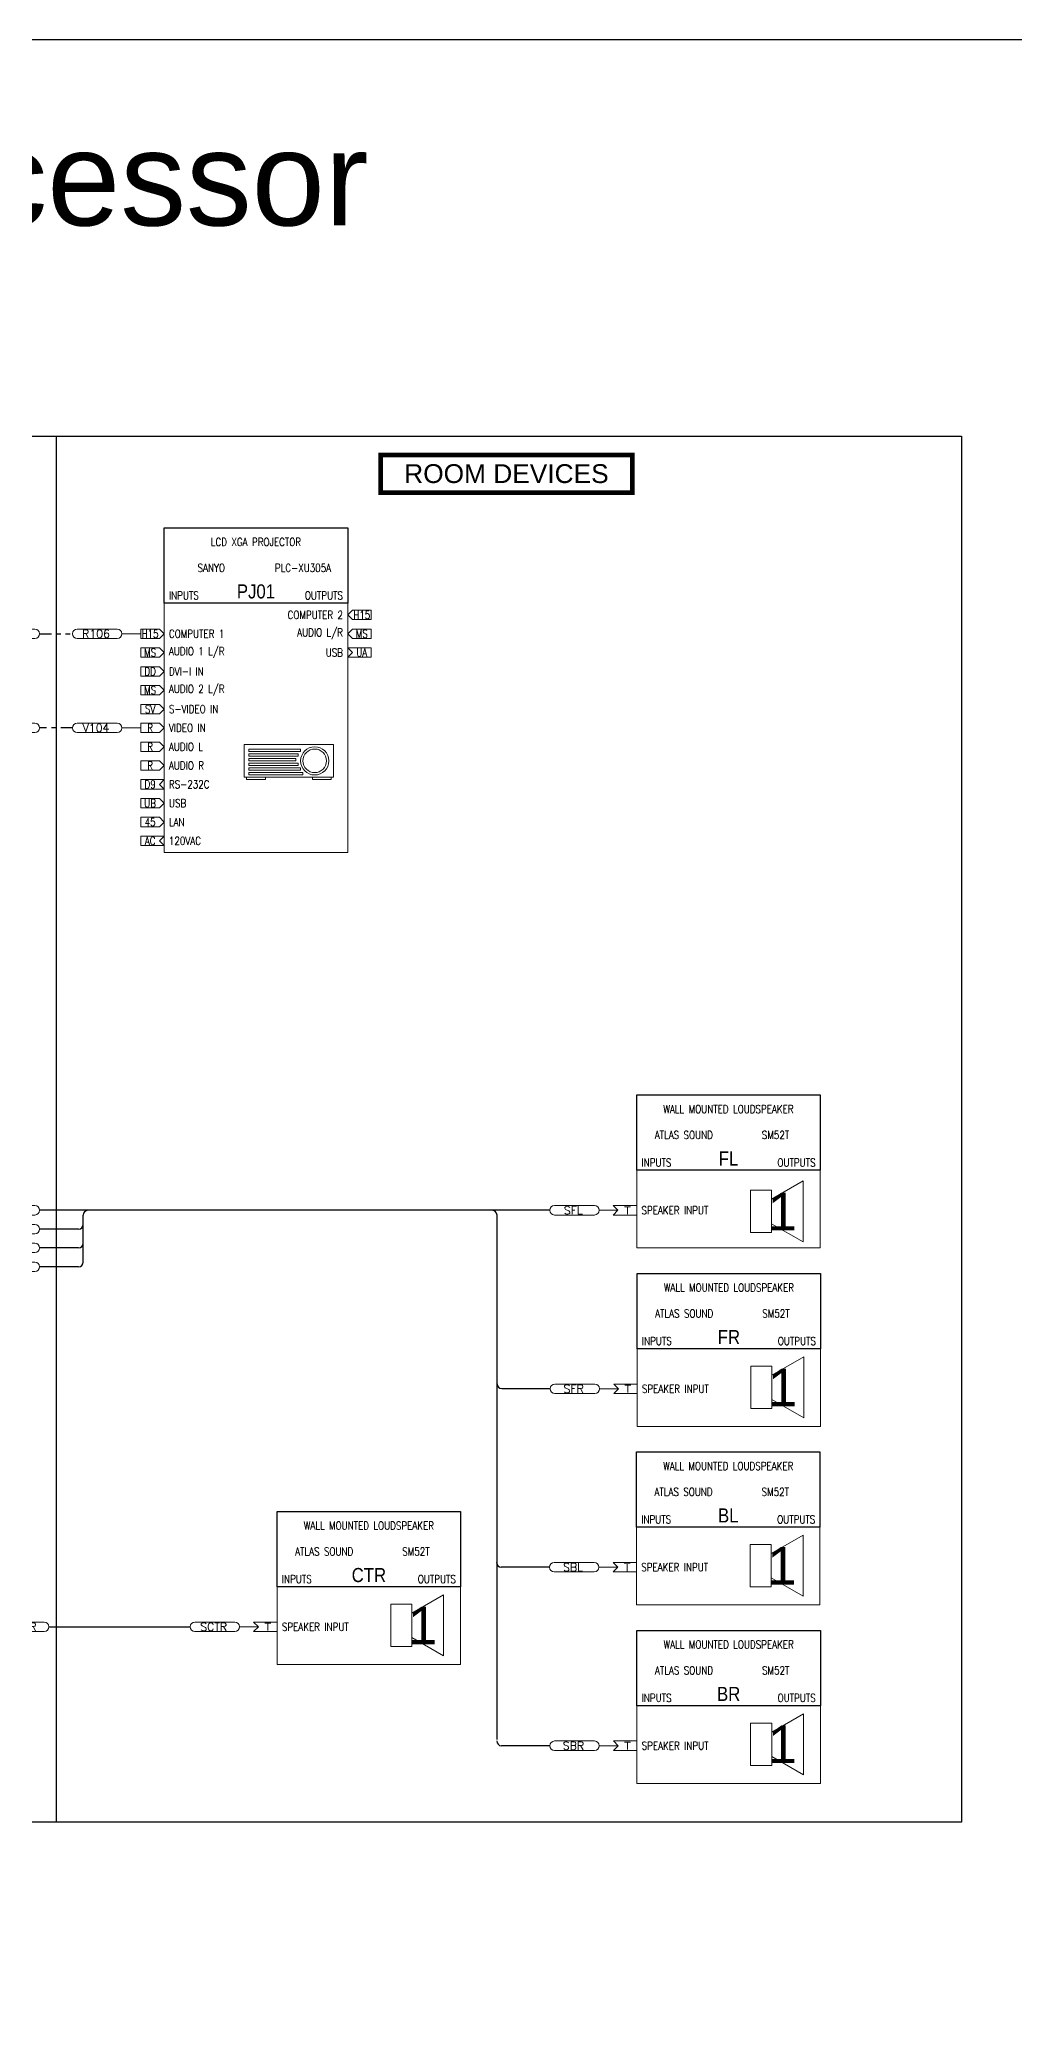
# Model space of a CAD drawing. Header units: inches. Extents: x -21 to 1517, y -4 to 60.
# Drawn here: x 62.45 to 83.18, y 17.45 to 59.5 of the extents above; entities that cross this region are included whole.
import ezdxf
from ezdxf.enums import TextEntityAlignment as Align

# ---------------------------------------------------------------- set-up
doc = ezdxf.new("R2010")
doc.units = ezdxf.units.IN
doc.header["$MEASUREMENT"] = 0
for name, pattern in [('5LVL-VID', [0.625, 0.25, -0.0625, 0, -0.0625, 0, -0.0625, 0, -0.0625, 0, -0.0625, 0, -0.0625]), ('ANA-AUD', [0.5, 0.25, 0.25]), ('COMP-VID', [0.375, 0.25, -0.0625, 0, -0.0625]), ('PHANTOM2', [1.25, 0.625, -0.125, 0.125, -0.125, 0.125, -0.125])]:
    doc.linetypes.add(name, pattern=pattern)
doc.layers.get('0').update_dxf_attribs({"lineweight": 20})
doc.layers.add('_EQ-BoundaryLines', color=4, linetype='PHANTOM2', lineweight=80)
for name, color, linetype in [('AUDIO', 1, 'Continuous'), ('AUDIO WIRENUMBER', 7, 'Continuous'), ('CONNECTORS', 7, 'Continuous'), ('DEVICES', 7, 'Continuous'), ('RACKS', 7, 'Continuous'), ('SIG_AUDIO_ANALOG', 1, 'ANA-AUD'), ('SIG_RGBHV', 3, '5LVL-VID'), ('SIG_VIDEO', 3, 'COMP-VID'), ('TEXT', 4, 'Continuous'), ('VIDEO', 3, 'Continuous'), ('VIDEO WIRENUMBER', 7, 'Continuous'), ('WIRE NUMBER', 7, 'Continuous')]:
    doc.layers.add(name, color=color, linetype=linetype)
doc.styles.add('ARIAL', font='arial.ttf')
doc.styles.add('DZ', font='arial.ttf', dxfattribs={"height": 0.6})
doc.styles.add('ROMANS', font='romans.shx', dxfattribs={"width": 0.8})
doc.styles.get("Standard").update_dxf_attribs({"font": 'romans.shx'})
doc.styles.add('VSI', font='arial.ttf', dxfattribs={"width": 0.85})

# ---------------------------------------------------------------- blocks, each defined once
blk = doc.blocks.new('F_SYMBOL_PROJECTOR')
at = {"layer": 'DEVICES', "lineweight": 20, "ltscale": 0.02}
for points in [[(-1, 0.35), (0.9, 0.35), (0.9, -0.35), (-1, -0.35)], [(-0.9, 0.25), (0.2, 0.25), (0.2, 0.2), (-0.9, 0.2)], [(-0.9, 0.15), (0.15, 0.15), (0.15, 0.1), (-0.9, 0.1)], [(-0.9, 0.05), (0.1, 0.05), (0.1, 0), (-0.9, 0)], [(-0.95, -0.35), (-0.55, -0.35), (-0.55, -0.4), (-0.95, -0.4)], [(-0.9, -0.05), (0.15, -0.05), (0.15, -0.1), (-0.9, -0.1)], [(-0.9, -0.15), (0.2, -0.15), (0.2, -0.2), (-0.9, -0.2)], [(-0.9, -0.25), (0.25, -0.25), (0.25, -0.3), (-0.9, -0.3)], [(0.85, -0.35), (0.45, -0.35), (0.45, -0.4), (0.85, -0.4)]]:
    blk.add_lwpolyline(points, close=True, dxfattribs=at)
for radius in [0.3, 0.25]:
    blk.add_circle((0.5, 0), radius, dxfattribs=at)
blk = doc.blocks.new('DEVICE HEADER')
at = {"layer": 'DEVICES', "ltscale": 0.5}
blk.add_lwpolyline([(0, 1.6), (3.9, 1.6), (3.9, 0), (0, 0)], close=True, dxfattribs=at)
at = {"layer": 'DEVICES', "ltscale": 0.5, "style": 'VSI', "width": 0.85}
blk.add_attdef('IDXX', text='', height=0.3, dxfattribs=at).set_placement((1.95, 0.25), align=Align.MIDDLE_CENTER)
at = {"layer": 'TEXT', "lineweight": 5, "ltscale": 0.02, "insert": (0.1, 0.25), "char_height": 0.17, "width": 1.85, "attachment_point": 1, "style": 'ROMANS'}
blk.add_mtext('{\\Fromans|c0;\\W0.8;INPUTS}', dxfattribs=at)
at = {"layer": 'TEXT', "lineweight": 5, "ltscale": 0.02, "insert": (3.8, 0.25), "char_height": 0.17, "width": 1.85, "attachment_point": 3}
blk.add_mtext('{\\Fromans|c0;\\W0.8;OUTPUTS}', dxfattribs=at)
at = {"layer": 'TEXT', "ltscale": 0.5, "style": 'ROMANS', "width": 0.8}
for tag, p in [('DESCRIPTION', (1.95, 1.3)), ('MAKE', (1, 0.75)), ('MODEL', (2.95, 0.75))]:
    blk.add_attdef(tag, text='', height=0.17, dxfattribs=at).set_placement(p, align=Align.MIDDLE_CENTER)
blk = doc.blocks.new('F_CONN_MALE OUT RIGHT')
at = {"lineweight": 20, "ltscale": 0.02}
for p, q in [((0, 0), (0.1, 0.1)), ((0.1, -0.1), (0, 0))]:
    blk.add_line(p, q, dxfattribs=at)
at = {"lineweight": 5, "ltscale": 0.02}
for p, q in [((0.5, 0.1), (0.1, 0.1)), ((0.5, 0.1), (0.5, -0.1)), ((0.1, -0.1), (0.5, -0.1))]:
    blk.add_line(p, q, dxfattribs=at)
at = {"layer": 'DEVICES', "ltscale": 0.5, "width": 0.8, "flags": 4}
blk.add_attdef('XX', text='', height=0.17, dxfattribs=at).set_placement((0.3, 0), align=Align.MIDDLE_CENTER)
blk = doc.blocks.new('F_CONN_FEMALE IN LEFT')
at = {"lineweight": 5, "ltscale": 0.02}
for p, q in [((-0.5, 0.1), (0, 0.1)), ((-0.5, 0.1), (-0.5, -0.1)), ((0, -0.1), (-0.5, -0.1))]:
    blk.add_line(p, q, dxfattribs=at)
at = {"lineweight": 20, "ltscale": 0.02}
for p, q in [((-0.1, 0), (0, 0.1)), ((0, -0.1), (-0.1, 0))]:
    blk.add_line(p, q, dxfattribs=at)
at = {"layer": 'DEVICES', "ltscale": 0.5, "width": 0.8, "flags": 4}
blk.add_attdef('XX', text='', height=0.17, dxfattribs=at).set_placement((-0.3, 0), align=Align.MIDDLE_CENTER)
blk = doc.blocks.new('F_CONN_MALE IN LEFT')
at = {"lineweight": 5, "ltscale": 0.02}
for p, q in [((-0.5, 0.1), (-0.1, 0.1)), ((-0.5, 0.1), (-0.5, -0.1)), ((-0.1, -0.1), (-0.5, -0.1))]:
    blk.add_line(p, q, dxfattribs=at)
at = {"lineweight": 20, "ltscale": 0.02}
for p, q in [((0, 0), (-0.1, 0.1)), ((-0.1, -0.1), (0, 0))]:
    blk.add_line(p, q, dxfattribs=at)
at = {"layer": 'DEVICES', "ltscale": 0.5, "width": 0.8, "flags": 4}
blk.add_attdef('XX', text='', height=0.17, dxfattribs=at).set_placement((-0.3, 0), align=Align.MIDDLE_CENTER)
blk = doc.blocks.new('F_CONN_FEMALE OUT RIGHT')
at = {"lineweight": 20, "ltscale": 0.02}
for p, q in [((0.1, 0), (0, 0.1)), ((0, -0.1), (0.1, 0))]:
    blk.add_line(p, q, dxfattribs=at)
at = {"lineweight": 5, "ltscale": 0.02}
for p, q in [((0.5, 0.1), (0, 0.1)), ((0.5, 0.1), (0.5, -0.1)), ((0, -0.1), (0.5, -0.1))]:
    blk.add_line(p, q, dxfattribs=at)
at = {"layer": 'DEVICES', "ltscale": 0.5, "width": 0.8, "flags": 4}
blk.add_attdef('XX', text='', height=0.17, dxfattribs=at).set_placement((0.3, 0), align=Align.MIDDLE_CENTER)
blk = doc.blocks.new('F_VIDEO_TAG_L')
at = {"layer": 'VIDEO', "lineweight": 5, "ltscale": 0.02}
blk.add_line((-0.4, 0), (0, 0), dxfattribs=at)
blk.add_lwpolyline([(-1.35, 0.1, 1), (-1.35, -0.1, -1), (-1.35, -0.1), (-0.5, -0.1, 1), (-0.5, 0.1), (-1.35, 0.1)], format="xyb", close=True, dxfattribs=at)
at = {"layer": 'VIDEO WIRENUMBER', "ltscale": 0.5}
blk.add_attdef('VXXX', text='', height=0.17, dxfattribs=at).set_placement((-0.95, 0), align=Align.MIDDLE_CENTER)
blk = doc.blocks.new('F_C_L_TERMINAL')
at = {"lineweight": 5, "ltscale": 0.02}
for p, q in [((-0.5, 0.1), (0, 0.1)), ((0, 0.1), (0, -0.1)), ((0, -0.1), (-0.5, -0.1))]:
    blk.add_line(p, q, dxfattribs=at)
at = {"lineweight": 20, "ltscale": 0.02}
for p, q in [((-0.4, 0), (-0.5, 0.1)), ((-0.5, -0.1), (-0.4, 0))]:
    blk.add_line(p, q, dxfattribs=at)
at = {"lineweight": 5, "ltscale": 0.02, "insert": (-0.2, 0), "char_height": 0.17, "width": 0.4, "attachment_point": 5, "style": 'DZ'}
blk.add_mtext('{\\fArial Alt. Mono For Brady|b0|i0|c0|p49;T}', dxfattribs=at)
blk = doc.blocks.new('CABLE NUMBER IN')
at = {"linetype": 'ByBlock', "lineweight": 5, "ltscale": 0.02}
blk.add_line((-0.4, 0), (0, 0), dxfattribs=at)
blk.add_lwpolyline([(-1.35, 0.1, 1), (-1.35, -0.1, -1), (-1.35, -0.1), (-0.5, -0.1, 1), (-0.5, 0.1), (-1.35, 0.1)], format="xyb", close=True, dxfattribs=at)
at = {"layer": 'WIRE NUMBER', "ltscale": 0.5, "width": 0.8}
blk.add_attdef('DESC IN', text='', height=0.1, dxfattribs=at).set_placement((-1.5, 0), align=Align.BOTTOM_RIGHT)
at = {"layer": 'WIRE NUMBER', "ltscale": 0.5}
blk.add_attdef('XXXX', text='', height=0.17, dxfattribs=at).set_placement((-0.95, 0), align=Align.MIDDLE_CENTER)
at = {"layer": 'WIRE NUMBER', "ltscale": 0.5, "width": 0.8}
blk.add_attdef('DESC OUT', text='', height=0.1, dxfattribs=at).set_placement((-1.5, -0.05), align=Align.TOP_RIGHT)
blk = doc.blocks.new('F_AUDIO_TAG_R')
at = {"layer": 'AUDIO', "lineweight": 5, "ltscale": 0.02}
blk.add_line((0, 0), (0.4, 0), dxfattribs=at)
blk.add_lwpolyline([(0.5, 0.1, 1), (0.5, -0.1, -1), (0.5, -0.1), (1.35, -0.1, 1), (1.35, 0.1), (0.5, 0.1)], format="xyb", close=True, dxfattribs=at)
at = {"layer": 'AUDIO WIRENUMBER', "ltscale": 0.5}
blk.add_attdef('AXXX', text='', height=0.17, dxfattribs=at).set_placement((0.9, 0), align=Align.MIDDLE_CENTER)
blk = doc.blocks.new('F_VIDEO_TAG_R')
at = {"layer": 'VIDEO', "lineweight": 5, "ltscale": 0.02}
blk.add_line((0, 0), (0.4, 0), dxfattribs=at)
blk.add_lwpolyline([(0.5, 0.1, 1), (0.5, -0.1, -1), (0.5, -0.1), (1.35, -0.1, 1), (1.35, 0.1), (0.5, 0.1)], format="xyb", close=True, dxfattribs=at)
at = {"layer": 'VIDEO WIRENUMBER', "ltscale": 0.5}
blk.add_attdef('VXXX', text='', height=0.17, dxfattribs=at).set_placement((0.95, 0), align=Align.MIDDLE_CENTER)

msp = doc.modelspace()

# ---------------------------------------------------------------- linework, layer by layer
at = {"layer": '_EQ-BoundaryLines', "linetype": 'Continuous', "const_width": 0.1}
msp.add_lwpolyline([(69.7, 50.675), (75.05, 50.675), (75.05, 49.875), (69.7, 49.875)], close=True, dxfattribs=at)
at = {"layer": 'AUDIO'}
for p, q in [((63.378, 33.525), (63.378, 34.525)), ((72.175, 23.381), (72.175, 34.525))]:
    msp.add_line(p, q, dxfattribs=at)
for centre, start, end in [((63.478, 34.525), 90, 180), ((72.075, 34.525), 0, 90), ((63.278, 34.325), 270, 0), ((63.278, 33.925), 270, 0), ((63.278, 33.525), 270, 0), ((72.275, 30.937), 180, 270), ((72.266, 27.145), 180, 270), ((72.27, 23.349), 180, 270)]:
    msp.add_arc(centre, 0.1, start, end, dxfattribs=at)
at = {"layer": 'Defpoints', "ltscale": 0.5}
msp.add_lwpolyline([(0, 59.5), (84.3, 59.5), (84.3, -3.75), (0, -3.75)], close=True, dxfattribs=at)
at = {"layer": 'DEVICES', "lineweight": 9, "ltscale": 0.02}
for p, q in [((78.686, 35.251), (78.011, 34.861)), ((78.686, 33.952), (78.686, 35.251)), ((78.011, 34.341), (78.686, 33.952)), ((78.695, 31.512), (78.02, 31.123)), ((78.695, 30.213), (78.695, 31.512)), ((78.02, 30.603), (78.695, 30.213)), ((78.681, 27.722), (78.006, 27.332)), ((78.681, 26.423), (78.681, 27.722)), ((78.006, 26.813), (78.681, 26.423)), ((71.04, 26.455), (70.365, 26.066)), ((71.04, 25.156), (71.04, 26.455)), ((70.365, 25.546), (71.04, 25.156)), ((78.689, 23.929), (78.014, 23.539)), ((78.689, 22.63), (78.689, 23.929)), ((78.014, 23.02), (78.689, 22.63))]:
    msp.add_line(p, q, dxfattribs=at)
at = {"layer": 'DEVICES', "lineweight": 5, "ltscale": 0.02}
for points in [[(65.1, 47.525), (69, 47.525), (69, 42.225), (65.1, 42.225)], [(75.146, 35.475), (79.046, 35.475), (79.046, 33.825), (75.146, 33.825)], [(75.155, 31.682), (79.055, 31.682), (79.055, 30.032), (75.155, 30.032)], [(75.141, 27.892), (79.041, 27.892), (79.041, 26.242), (75.141, 26.242)], [(67.501, 26.625), (71.401, 26.625), (71.401, 24.975), (67.501, 24.975)], [(75.15, 24.099), (79.05, 24.099), (79.05, 22.449), (75.15, 22.449)]]:
    msp.add_lwpolyline(points, close=True, dxfattribs=at)
at = {"layer": 'DEVICES', "lineweight": 9, "ltscale": 0.02}
for points in [[(77.561, 35.051), (78.011, 35.051), (78.011, 34.151), (77.561, 34.151)], [(77.57, 31.313), (78.02, 31.313), (78.02, 30.413), (77.57, 30.413)], [(77.556, 27.523), (78.006, 27.523), (78.006, 26.623), (77.556, 26.623)], [(69.915, 26.256), (70.365, 26.256), (70.365, 25.356), (69.915, 25.356)], [(77.564, 23.73), (78.014, 23.73), (78.014, 22.83), (77.564, 22.83)]]:
    msp.add_lwpolyline(points, close=True, dxfattribs=at)
at = {"layer": 'RACKS'}
for p, q in [((1.449, 51.075), (62.8, 51.075)), ((62.8, 51.075), (62.8, 21.625)), ((62.8, 51.075), (82.05, 51.075)), ((82.05, 51.075), (82.05, 21.625)), ((62.8, 21.625), (54.15, 21.625)), ((82.05, 21.625), (62.8, 21.625))]:
    msp.add_line(p, q, dxfattribs=at)
at = {"layer": 'SIG_AUDIO_ANALOG'}
for p, q in [((73.296, 34.625), (62.45, 34.625)), ((63.278, 34.225), (62.45, 34.225)), ((63.278, 33.825), (62.45, 33.825)), ((63.278, 33.425), (62.45, 33.425)), ((72.275, 30.837), (73.3, 30.837)), ((73.291, 27.045), (72.266, 27.045)), ((62.65, 25.775), (65.65, 25.775)), ((73.3, 23.249), (72.27, 23.249))]:
    msp.add_line(p, q, dxfattribs=at)
at = {"layer": 'SIG_RGBHV'}
msp.add_line((62.45, 46.875), (63.15, 46.875), dxfattribs=at)
at = {"layer": 'SIG_VIDEO'}
msp.add_line((63.15, 44.875), (62.45, 44.875), dxfattribs=at)

# ---------------------------------------------------------------- block references
at = {"layer": 'AUDIO', "ltscale": 0.5}
for p, values in [((74.746, 34.625), {'XXXX': 'SFL'}), ((74.755, 30.832), {'XXXX': 'SFR'}), ((74.741, 27.042), {'XXXX': 'SBL'}), ((67.101, 25.775), {'XXXX': 'SCTR'}), ((74.75, 23.249), {'XXXX': 'SBR'})]:
    msp.add_blockref('CABLE NUMBER IN', p, dxfattribs=at).add_auto_attribs(values)
at = {"layer": 'CONNECTORS'}
ref = msp.add_blockref('F_CONN_MALE OUT RIGHT', (69, 47.275), dxfattribs=at)
ref.add_attrib('XX', 'H15', dxfattribs={"layer": 'DEVICES', "ltscale": 0.5, "height": 0.17, "width": 0.8}).set_placement((69.3, 47.275), align=Align.MIDDLE_CENTER)
ref = msp.add_blockref('F_CONN_MALE IN LEFT', (65.1, 46.875), dxfattribs=at)
ref.add_attrib('XX', 'H15', dxfattribs={"layer": 'DEVICES', "ltscale": 0.5, "height": 0.17, "width": 0.8}).set_placement((64.8, 46.875), align=Align.MIDDLE_CENTER)
ref = msp.add_blockref('F_CONN_MALE OUT RIGHT', (69, 46.875), dxfattribs=at)
ref.add_attrib('XX', 'MS', dxfattribs={"layer": 'DEVICES', "ltscale": 0.5, "height": 0.17, "width": 0.8}).set_placement((69.3, 46.875), align=Align.MIDDLE_CENTER)
ref = msp.add_blockref('F_CONN_MALE IN LEFT', (65.1, 46.475), dxfattribs=at)
ref.add_attrib('XX', 'MS', dxfattribs={"layer": 'DEVICES', "ltscale": 0.5, "height": 0.17, "width": 0.8}).set_placement((64.8, 46.475), align=Align.MIDDLE_CENTER)
for name, p, values in [('F_CONN_FEMALE OUT RIGHT', (69, 46.477), {'XX': 'UA'}), ('F_CONN_FEMALE IN LEFT', (65.1, 43.675), {'XX': 'D9'})]:
    msp.add_blockref(name, p, dxfattribs=at).add_auto_attribs(values)
ref = msp.add_blockref('F_CONN_MALE IN LEFT', (65.1, 46.075), dxfattribs=at)
ref.add_attrib('XX', 'DD', dxfattribs={"layer": 'DEVICES', "ltscale": 0.5, "height": 0.17, "width": 0.8}).set_placement((64.8, 46.075), align=Align.MIDDLE_CENTER)
ref = msp.add_blockref('F_CONN_MALE IN LEFT', (65.1, 45.675), dxfattribs=at)
ref.add_attrib('XX', 'MS', dxfattribs={"layer": 'DEVICES', "ltscale": 0.5, "height": 0.17, "width": 0.8}).set_placement((64.8, 45.675), align=Align.MIDDLE_CENTER)
ref = msp.add_blockref('F_CONN_MALE IN LEFT', (65.1, 45.275), dxfattribs=at)
ref.add_attrib('XX', 'SV', dxfattribs={"layer": 'DEVICES', "ltscale": 0.5, "height": 0.17, "width": 0.8}).set_placement((64.8, 45.275), align=Align.MIDDLE_CENTER)
ref = msp.add_blockref('F_CONN_MALE IN LEFT', (65.1, 44.875), dxfattribs=at)
ref.add_attrib('XX', 'R', dxfattribs={"layer": 'DEVICES', "ltscale": 0.5, "height": 0.17, "width": 0.8}).set_placement((64.8, 44.875), align=Align.MIDDLE_CENTER)
ref = msp.add_blockref('F_CONN_MALE IN LEFT', (65.1, 44.475), dxfattribs=at)
ref.add_attrib('XX', 'R', dxfattribs={"layer": 'DEVICES', "ltscale": 0.5, "height": 0.17, "width": 0.8}).set_placement((64.8, 44.475), align=Align.MIDDLE_CENTER)
ref = msp.add_blockref('F_CONN_MALE IN LEFT', (65.1, 44.075), dxfattribs=at)
ref.add_attrib('XX', 'R', dxfattribs={"layer": 'DEVICES', "ltscale": 0.5, "height": 0.17, "width": 0.8}).set_placement((64.8, 44.075), align=Align.MIDDLE_CENTER)
at = {"layer": 'CONNECTORS', "ltscale": 0.5}
msp.add_blockref('F_SYMBOL_PROJECTOR', (67.8, 44.175), dxfattribs=at)
at = {"layer": 'CONNECTORS'}
ref = msp.add_blockref('F_CONN_MALE IN LEFT', (65.1, 43.275), dxfattribs=at)
ref.add_attrib('XX', 'UB', dxfattribs={"layer": 'DEVICES', "ltscale": 0.5, "height": 0.17, "width": 0.8}).set_placement((64.8, 43.275), align=Align.MIDDLE_CENTER)
ref = msp.add_blockref('F_CONN_MALE IN LEFT', (65.1, 42.875), dxfattribs=at)
ref.add_attrib('XX', '45', dxfattribs={"layer": 'DEVICES', "ltscale": 0.5, "height": 0.17, "width": 0.8}).set_placement((64.8, 42.875), align=Align.MIDDLE_CENTER)
ref = msp.add_blockref('F_CONN_FEMALE IN LEFT', (65.1, 42.475), dxfattribs=at)
ref.add_attrib('XX', 'AC', dxfattribs={"layer": 'DEVICES', "ltscale": 0.5, "height": 0.17, "width": 0.8}).set_placement((64.8, 42.475), align=Align.MIDDLE_CENTER)
at = {"layer": 'CONNECTORS', "lineweight": 5}
for p in [(75.146, 34.625), (75.155, 30.832), (75.141, 27.042), (67.501, 25.775), (75.15, 23.249)]:
    msp.add_blockref('F_C_L_TERMINAL', p, dxfattribs=at)
at = {"layer": 'DEVICES', "ltscale": 0.5}
for p, values in [((65.1, 47.525), {'MODEL': 'PLC-XU305A', 'MAKE': 'SANYO', 'DESCRIPTION': 'LCD XGA PROJECTOR', 'IDXX': 'PJ01'}), ((75.146, 35.475), {'MODEL': 'SM52T', 'MAKE': 'ATLAS SOUND', 'DESCRIPTION': 'WALL MOUNTED LOUDSPEAKER', 'IDXX': 'FL'}), ((75.155, 31.682), {'MODEL': 'SM52T', 'MAKE': 'ATLAS SOUND', 'DESCRIPTION': 'WALL MOUNTED LOUDSPEAKER', 'IDXX': 'FR'}), ((75.141, 27.892), {'MODEL': 'SM52T', 'MAKE': 'ATLAS SOUND', 'DESCRIPTION': 'WALL MOUNTED LOUDSPEAKER', 'IDXX': 'BL'}), ((67.501, 26.625), {'MODEL': 'SM52T', 'MAKE': 'ATLAS SOUND', 'DESCRIPTION': 'WALL MOUNTED LOUDSPEAKER', 'IDXX': 'CTR'}), ((75.15, 24.099), {'MODEL': 'SM52T', 'MAKE': 'ATLAS SOUND', 'DESCRIPTION': 'WALL MOUNTED LOUDSPEAKER', 'IDXX': 'BR'})]:
    msp.add_blockref('DEVICE HEADER', p, dxfattribs=at).add_auto_attribs(values)
at = {"layer": 'SIG_AUDIO_ANALOG'}
for p, values in [((61, 34.625), {'AXXX': 'SFL'}), ((61, 34.225), {'AXXX': 'SFR'}), ((61, 33.825), {'AXXX': 'SBL'}), ((61, 33.425), {'AXXX': 'SBR'}), ((61.2, 25.775), {'AXXX': 'SCTR'})]:
    msp.add_blockref('F_AUDIO_TAG_R', p, dxfattribs=at).add_auto_attribs(values)
at = {"layer": 'SIG_RGBHV'}
for name, p, values in [('F_VIDEO_TAG_R', (61, 46.875), {'VXXX': 'R106'}), ('F_VIDEO_TAG_L', (64.6, 46.875), {'VXXX': 'R106'}), ('F_VIDEO_TAG_R', (61, 44.875), {'VXXX': 'V104'}), ('F_VIDEO_TAG_L', (64.6, 44.875), {'VXXX': 'V104'})]:
    msp.add_blockref(name, p, dxfattribs=at).add_auto_attribs(values)

# ---------------------------------------------------------------- texts
at = {"layer": '_EQ-BoundaryLines', "color": 7, "linetype": 'Continuous', "insert": (72.375, 50.275), "char_height": 0.4, "width": 5.15, "attachment_point": 5, "style": 'DZ'}
msp.add_mtext('ROOM DEVICES', dxfattribs=at)
at = {"layer": 'DEVICES', "ltscale": 0.5, "char_height": 0.8, "width": 1.95, "attachment_point": 5, "style": 'DZ'}
for insert in [(78.239, 34.601), (78.247, 30.863), (78.233, 27.073), (70.593, 25.806), (78.242, 23.28)]:
    msp.add_mtext('1', dxfattribs=dict(at, insert=insert))
at = {"layer": 'RACKS', "style": 'ARIAL'}
msp.add_text('MPS-100 with Extron 7.1 surround processor', height=2, dxfattribs=at).set_placement((13.7, 55.55))
at = {"layer": 'TEXT', "lineweight": 5, "ltscale": 0.02, "char_height": 0.17}
for s, insert, width, attachment_point in [('{\\W0.8;COMPUTER 2}', (68.9, 47.275), 1.85, 6), ('{\\W0.8;COMPUTER 1}', (65.2, 46.875), 1.85, 4), ('{\\W0.8;AUDIO L/R}', (68.9, 46.875), 1.85, 6), ('{\\W0.8;AUDIO 1 L/R}', (65.2, 46.475), 1.85, 4), ('{\\W0.8;USB}', (68.9, 46.475), 1.85, 6), ('{\\W0.8;DVI-I IN}', (65.2, 46.075), 1.85, 4), ('{\\W0.8;AUDIO 2 L/R}', (65.2, 45.675), 1.85, 4), ('{\\W0.8;S-VIDEO IN}', (65.2, 45.275), 1.85, 4), ('{\\W0.8;VIDEO IN}', (65.2, 44.875), 1.85, 4), ('{\\W0.8;AUDIO L}', (65.2, 44.475), 1.85, 4), ('{\\W0.8;AUDIO R}', (65.2, 44.075), 1.85, 4), ('{\\W0.8;RS-232C}', (65.2, 43.675), 1.85, 4), ('{\\W0.8;USB}', (65.2, 43.275), 1.85, 4), ('{\\W0.8;LAN}', (65.2, 42.875), 1.85, 4), ('{\\Fromans|c0;\\W0.8;120VAC}', (65.2, 42.475), 1.85, 4), ('{\\W0.8;SPEAKER INPUT}', (75.246, 34.625), 2.35, 4), ('{\\W0.8;SPEAKER INPUT}', (75.255, 30.832), 2.35, 4), ('{\\W0.8;SPEAKER INPUT}', (75.241, 27.042), 2.35, 4), ('{\\W0.8;SPEAKER INPUT}', (67.601, 25.775), 2.35, 4), ('{\\W0.8;SPEAKER INPUT}', (75.25, 23.249), 2.35, 4)]:
    msp.add_mtext(s, dxfattribs=dict(at, insert=insert, width=width, attachment_point=attachment_point))

doc.saveas('drawing.dxf')
